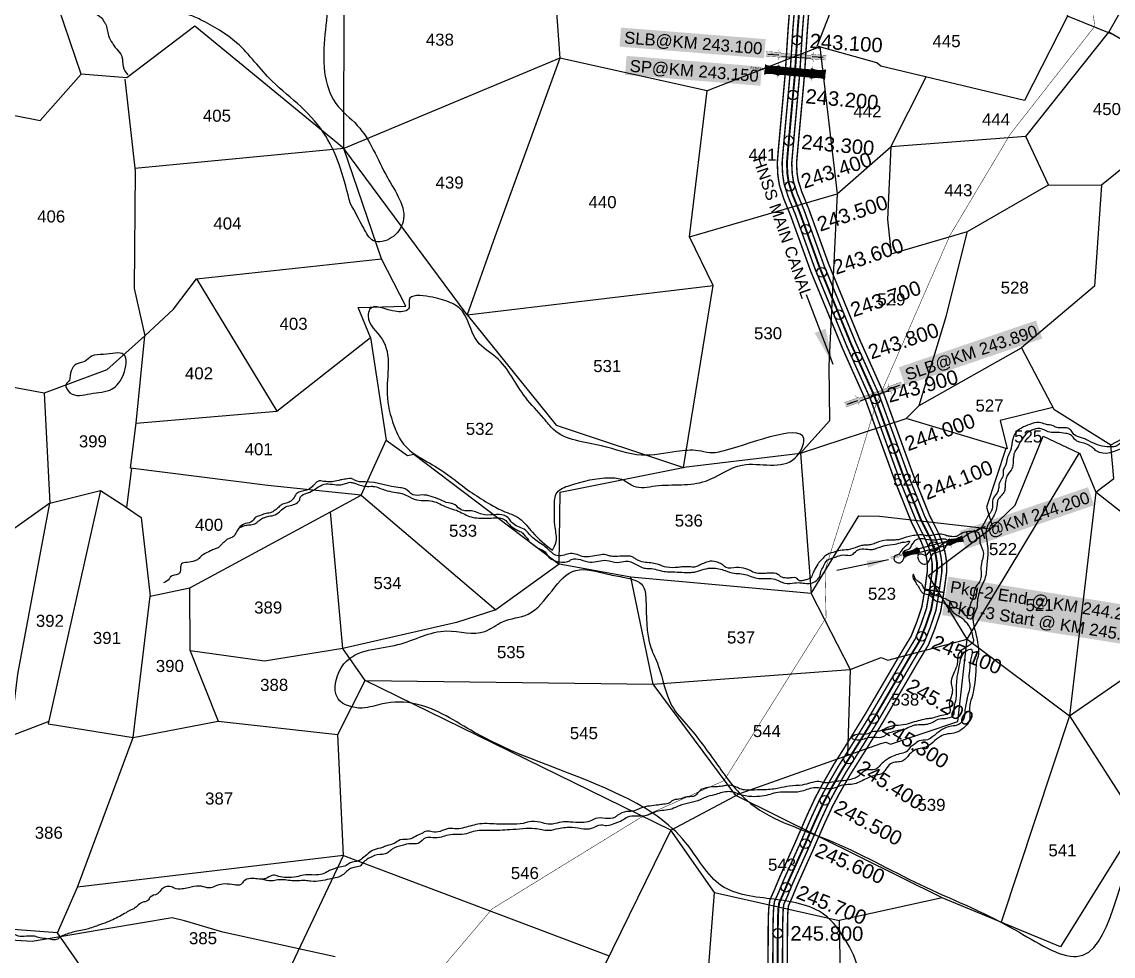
# Model space of a CAD drawing. Header units: feet. Extents: x 746667 to 763555, y 1616206 to 1623008.
# Drawn here: x 757478 to 759742, y 1619343 to 1621282 of the extents above; entities that cross this region are included whole.
import ezdxf
from ezdxf.enums import TextEntityAlignment as Align

# ---------------------------------------------------------------- set-up
doc = ezdxf.new("R2010")
doc.units = ezdxf.units.FT
doc.header["$LTSCALE"] = 15
doc.header["$MEASUREMENT"] = 0
doc.header["$PDMODE"] = 32
doc.header["$PDSIZE"] = 20
doc.linetypes.add('ACAD_ISO02W100', pattern=[15, 12, -3])
doc.linetypes.add('HIDDEN2', pattern=[0.1875, 0.125, -0.0625])
for name, color, linetype in [('CANAL1', 7, 'Continuous'), ('CSMark', 72, 'Continuous'), ('HILL', 17, 'Continuous'), ('PLOT', 7, 'Continuous'), ('PLOT NO', 7, 'Continuous'), ('ROADS', 6, 'Continuous'), ('STRUCTURE', 5, 'Continuous'), ('TANKS-STREAM', 4, 'Continuous')]:
    doc.layers.add(name, color=color, linetype=linetype)
doc.styles.get("Standard").update_dxf_attribs({"font": 'arial.ttf'})
doc.linetypes.add('DOTS', pattern='A,1e-06,-3,["●",Standard,S=3,R=0,X=-1.25,Y=-1.25],-3', length=6.000001)
doc.dimstyles.get("Standard").update_dxf_attribs({"dimtxt": 0.18, "dimasz": 30, "dimexe": 0.18, "dimexo": 0.0625, "dimgap": 0.09, "dimtad": 0, "dimtih": 1, "dimtoh": 1, "dimdec": 4, "dimzin": 0, "dimdsep": 46, "dimtxsty": 'Standard', "dimcen": 0.09, "dimadec": 0, "dimazin": 0, "dimtfac": 1, "dimtdec": 4, "dimtofl": 0, "dimtmove": 0, "dimatfit": 3, "dimfxl": 1, "dimtolj": 1, "dimtzin": 0, "dimarcsym": 0})

# ---------------------------------------------------------------- blocks, each defined once
blk = doc.blocks.new('SLB')
at = {"layer": 'STRUCTURE'}
h = blk.add_hatch(dxfattribs=at)
h.set_pattern_fill('DOTS', color=6, scale=20, angle=320.3722, style=0)
h.set_pattern_definition([(320.372247934, (-159.4327, -72.9564), (1.2786241598, 0.5641323054), [0, -1.25])])
h.paths.add_polyline_path([(769699.5, 1706871.1), (769699.5, 1706861.1), (769729.1, 1706861.1), (769732.1, 1706863.1), (769792.1, 1706863.1), (769795.1, 1706861.1), (769824.7, 1706861.1), (769824.7, 1706871.1), (769795.1, 1706871.1), (769792.1, 1706869.1), (769732.1, 1706869.1), (769729.1, 1706871.1)])
at = {"layer": 'STRUCTURE', "color": 6, "linetype": 'ACAD_ISO02W100', "ltscale": 0.5, "const_width": 0.5}
for points in [[(769699.5, 1706871.1), (769729.1, 1706871.1)], [(769795.1, 1706871.1), (769824.7, 1706871.1)], [(769699.5, 1706861.1), (769729.1, 1706861.1)], [(769795.1, 1706861.1), (769824.7, 1706861.1)]]:
    blk.add_lwpolyline(points, dxfattribs=at)
at = {"layer": 'STRUCTURE', "color": 6, "const_width": 0.628}
for points in [[(769726.1, 1706877.1), (769726.1, 1706873.1), (769732.1, 1706869.1), (769792.1, 1706869.1), (769798.1, 1706873.1), (769798.1, 1706877.1)], [(769726.1, 1706855.1), (769726.1, 1706859.1), (769732.1, 1706863.1), (769792.1, 1706863.1), (769798.1, 1706859.1), (769798.1, 1706855.1)]]:
    blk.add_lwpolyline(points, dxfattribs=at)
at = {"layer": 'STRUCTURE', "color": 6}
blk.add_lwpolyline([(769732.1, 1706863.1), (769792.1, 1706863.1)], dxfattribs=at)
blk.add_lwpolyline([(769732.1, 1706863.1), (769792.1, 1706863.1)], dxfattribs=at)
at = {"layer": 'STRUCTURE', "color": 0}
blk.add_circle((769762.1, 1706866.1), 1.24, dxfattribs=at)
for points in [[(769703.8, 1706866), (769726.7, 1706866)], [(769818.6, 1706865.8), (769795.7, 1706865.8)]]:
    blk.add_leader(points, dimstyle='Standard', override={"dimasz": 10, "dimgap": 0.09, "dimtad": 0}, dxfattribs=at)
blk = doc.blocks.new('SP')
at = {"layer": 'STRUCTURE'}
h = blk.add_hatch(dxfattribs=at)
h.set_pattern_fill('DASH', color=256, scale=8, style=0)
edge = h.paths.add_edge_path()
edge.add_spline(control_points=[(769825.7, 1706742.1), (769825.3, 1706741.8), (769823.8, 1706740.8), (769820.9, 1706740.3), (769817, 1706739.7), (769811.4, 1706738.9), (769804, 1706739.7), (769798.4, 1706741), (769795.6, 1706741.6)], knot_values=[0, 0, 0, 0, 1.613557, 5.24513, 8.624976, 13.470124, 22.190216, 30.746377, 30.746377, 30.746377, 30.746377], degree=3, periodic=0)
edge.add_line((769795.6, 1706741.6), (769792.6, 1706739.6))
edge.add_line((769792.6, 1706739.6), (769732.6, 1706739.6))
edge.add_line((769732.6, 1706739.6), (769729.6, 1706741.6))
edge.add_spline(control_points=[(769729.6, 1706741.6), (769726.9, 1706740.9), (769721.3, 1706739.5), (769713.9, 1706738.5), (769708.3, 1706739.1), (769704.4, 1706739.6), (769701.5, 1706740), (769700, 1706741), (769699.5, 1706741.3)], knot_values=[0, 0, 0, 0, 8.556161, 17.276253, 22.121402, 25.501247, 29.13282, 30.746377, 30.746377, 30.746377, 30.746377], degree=3, periodic=0)
edge.add_line((769699.5, 1706741.3), (769699.5, 1706722.1))
edge.add_spline(control_points=[(769699.5, 1706722.1), (769700, 1706722.4), (769701.4, 1706723.4), (769704.3, 1706724), (769708.2, 1706724.5), (769713.8, 1706725.3), (769721.2, 1706724.5), (769726.8, 1706723.3), (769729.6, 1706722.6)], knot_values=[0, 0, 0, 0, 1.613557, 5.24513, 8.624976, 13.470124, 22.190216, 30.746377, 30.746377, 30.746377, 30.746377], degree=3, periodic=0)
edge.add_line((769729.6, 1706722.6), (769732.6, 1706724.6))
edge.add_line((769732.6, 1706724.6), (769792.6, 1706724.6))
edge.add_line((769792.6, 1706724.6), (769795.6, 1706722.6))
edge.add_spline(control_points=[(769795.6, 1706722.6), (769798.4, 1706723.3), (769803.9, 1706724.8), (769811.3, 1706725.8), (769817, 1706725.1), (769820.9, 1706724.7), (769823.8, 1706724.2), (769825.2, 1706723.3), (769825.7, 1706723)], knot_values=[0, 0, 0, 0, 8.556161, 17.276253, 22.121402, 25.501247, 29.13282, 30.746377, 30.746377, 30.746377, 30.746377], degree=3, periodic=0)
edge.add_line((769825.7, 1706723), (769825.7, 1706742.1))
h.paths.add_polyline_path([(769764.2, 1706732.1, -1), (769761.1, 1706732.1, -1)], flags=0)
h.paths.add_polyline_path([(769761.1, 1706732.1, 1), (769764.2, 1706732.1, 1)], flags=16)
at = {"layer": 'STRUCTURE', "const_width": 0.628}
for points in [[(769726.6, 1706747.6), (769726.6, 1706743.6), (769732.6, 1706739.6), (769792.6, 1706739.6), (769798.6, 1706743.6), (769798.6, 1706747.6)], [(769726.6, 1706716.6), (769726.6, 1706720.6), (769732.6, 1706724.6), (769792.6, 1706724.6), (769798.6, 1706720.6), (769798.6, 1706716.6)]]:
    blk.add_lwpolyline(points, dxfattribs=at)
at = {"layer": 'STRUCTURE', "color": 3}
blk.add_lwpolyline([(769732.6, 1706724.6), (769792.6, 1706724.6)], dxfattribs=at)
blk.add_lwpolyline([(769732.6, 1706724.6), (769792.6, 1706724.6)], dxfattribs=at)
at = {"layer": 'STRUCTURE', "color": 0}
blk.add_circle((769762.6, 1706732.1), 1.55, dxfattribs=at)
at = {"layer": 'STRUCTURE'}
for points in [[(769699.5, 1706741.3), (769700.9, 1706740.5), (769704.4, 1706739.6), (769707.8, 1706739.2), (769712.6, 1706738.8), (769721.3, 1706739.7), (769729.6, 1706741.6)], [(769825.7, 1706742.1), (769824.3, 1706741.3), (769820.8, 1706740.3), (769817.5, 1706739.8), (769812.7, 1706739.2), (769804, 1706739.9), (769795.6, 1706741.6)], [(769699.5, 1706722.1), (769700.9, 1706723), (769704.4, 1706724), (769707.7, 1706724.5), (769712.5, 1706725), (769721.2, 1706724.4), (769729.6, 1706722.6)], [(769825.7, 1706723), (769824.3, 1706723.8), (769820.8, 1706724.7), (769817.4, 1706725.1), (769812.6, 1706725.5), (769803.9, 1706724.6), (769795.6, 1706722.6)]]:
    blk.add_spline(points, degree=3, dxfattribs=at)
at = {"layer": 'STRUCTURE', "color": 0}
blk.add_text('STREAM', height=5, dxfattribs=at).set_placement((769684.3, 1706732.1), align=Align.MIDDLE_CENTER)
for points in [[(769727.4, 1706732.1), (769700.8, 1706732.1)], [(769824.4, 1706732.1), (769800.5, 1706732.1)]]:
    blk.add_leader(points, dimstyle='Standard', override={"dimasz": 10, "dimgap": 0.09, "dimtad": 0}, dxfattribs=at)
blk = doc.blocks.new('UT')
at = {"layer": 'STRUCTURE'}
h = blk.add_hatch(dxfattribs=at)
h.set_pattern_fill('DASH', color=150, scale=8, angle=-39.6278, style=0)
h.set_pattern_definition([(320.372247933, (-4370.464, -6260.8811), (1.40800153113, 0.132407282), [1, -1])])
h.paths.add_polyline_path([(765163, 1700681.9), (765165.6, 1700680.6), (765167.2, 1700680.3), (765169.1, 1700680), (765172.4, 1700679.6), (765176.4, 1700679.3), (765179.5, 1700679.5), (765183.1, 1700679.9), (765187.7, 1700680.9), (765188.9, 1700681.2), (765193.1, 1700682.2), (765196.1, 1700680.2), (765196.1, 1700672.2), (765193.1, 1700670.2), (765190.5, 1700670.8), (765188.1, 1700671.3), (765185.5, 1700671.8), (765183.6, 1700672.1), (765181, 1700672.5), (765180.3, 1700672.5), (765178.5, 1700672.6), (765176.7, 1700672.6), (765174.6, 1700672.5), (765172.5, 1700672.3), (765170.4, 1700672), (765168.5, 1700671.7), (765166.1, 1700671.2), (765165, 1700670.8), (765163, 1700669.7)])
h.paths.add_polyline_path([(765259.1, 1700682.2), (765256.1, 1700680.2), (765256.1, 1700672.2), (765259.1, 1700670.2), (765261.9, 1700671), (765264.4, 1700671.6), (765266.4, 1700672), (765269.1, 1700672.5), (765272.7, 1700673), (765276.1, 1700673.1), (765278.6, 1700672.9), (765281.2, 1700672.7), (765283.9, 1700672.3), (765286.4, 1700671.9), (765288, 1700671.3), (765289.2, 1700670.6), (765289.1, 1700682.7), (765287.6, 1700681.8), (765285.7, 1700681.2), (765283, 1700680.7), (765281.2, 1700680.4), (765276.7, 1700679.9), (765272.7, 1700679.9), (765268.7, 1700680.3), (765264.8, 1700681), (765261.2, 1700681.7)])
at = {"layer": 'STRUCTURE', "color": 150, "const_width": 0.628}
for points in [[(765190.1, 1700688.2), (765190.1, 1700684.2), (765196.1, 1700680.2), (765256.1, 1700680.2), (765262.1, 1700684.2), (765262.1, 1700688.2)], [(765190.1, 1700664.2), (765190.1, 1700668.2), (765196.1, 1700672.2), (765256.1, 1700672.2), (765262.1, 1700668.2), (765262.1, 1700664.2)]]:
    blk.add_lwpolyline(points, dxfattribs=at)
at = {"layer": 'STRUCTURE', "color": 150}
for points in [[(765196.1, 1700680.2), (765256.1, 1700680.2)], [(765196.1, 1700672.2), (765256.1, 1700672.2)], [(765196.1, 1700672.2), (765256.1, 1700672.2)]]:
    blk.add_lwpolyline(points, dxfattribs=at)
at = {"layer": 'STRUCTURE', "color": 0}
blk.add_circle((765226.1, 1700676.2), 1.89, dxfattribs=at)
at = {"layer": 'STRUCTURE', "color": 150}
for points in [[(765163, 1700681.9), (765164.4, 1700681.1), (765167.9, 1700680.2), (765171.2, 1700679.8), (765176.1, 1700679.4), (765184.7, 1700680.3), (765193.1, 1700682.2)], [(765163, 1700669.7), (765164.3, 1700670.6), (765167.8, 1700671.6), (765171.2, 1700672.1), (765176, 1700672.6), (765184.7, 1700672), (765193.1, 1700670.2)], [(765289.1, 1700682.7), (765287.8, 1700681.9), (765284.3, 1700680.9), (765280.9, 1700680.4), (765276.1, 1700679.8), (765267.4, 1700680.5), (765259.1, 1700682.2)], [(765289.2, 1700670.6), (765287.8, 1700671.4), (765284.2, 1700672.3), (765280.9, 1700672.7), (765276.1, 1700673.1), (765267.4, 1700672.2), (765259.1, 1700670.2)]]:
    blk.add_spline(points, degree=3, dxfattribs=at)
at = {"layer": 'STRUCTURE', "color": 0}
blk.add_text('STREAM', height=5, dxfattribs=at).set_placement((765148.2, 1700675.8), align=Align.MIDDLE_CENTER)
for points in [[(765190.9, 1700676), (765164.2, 1700675.8)], [(765289.3, 1700676.7), (765265.4, 1700676.4)]]:
    blk.add_leader(points, dimstyle='Standard', override={"dimasz": 10, "dimgap": 0.09, "dimtad": 0}, dxfattribs=at)

msp = doc.modelspace()

# ---------------------------------------------------------------- linework, layer by layer
at = {"layer": 'CANAL1', "color": 1, "const_width": 3}
for points in [[(759079.2, 1621413.5), (759067.7, 1621267.9), (759061.7, 1621174.5), (759047.2, 1621014.3), (759045.2, 1620989.3), (759046.3, 1620964.4), (759049.4, 1620943.8), (759058.4, 1620915.4), (759073, 1620879.6), (759114.2, 1620765.5), (759180.6, 1620604.2), (759228.7, 1620496.6), (759290.2, 1620326.8), (759324, 1620242.8), (759343.8, 1620203.1), (759351.3, 1620184.3), (759354.9, 1620168.7), (759356.5, 1620157.9), (759356.6, 1620142.6), (759351, 1620101.6), (759345, 1620067.3), (759334.2, 1620035.3), (759322.8, 1620006.8), (759302.2, 1619972.8), (759272.6, 1619922.2), (759228.5, 1619846.8), (759197.2, 1619795.9), (759162.1, 1619740.4), (759139.3, 1619700.5), (759124.1, 1619672.2), (759107.2, 1619635.9), (759081.9, 1619577.8), (759049.2, 1619505), (759039.2, 1619480.6), (759029.6, 1619459.1), (759027.6, 1619443.2), (759026.9, 1619429.7), (759026.4, 1619405.7), (759025.8, 1619301.4)], [(759119.1, 1621410.7), (759107.6, 1621265.1), (759101.6, 1621171.4), (759087.1, 1621010.9), (759085.2, 1620988.6), (759086.2, 1620968.3), (759088.5, 1620952.9), (759096.1, 1620929), (759110.4, 1620893.9), (759151.6, 1620779.9), (759217.3, 1620620), (759265.8, 1620511.6), (759327.6, 1620341.1), (759360.5, 1620259.2), (759380.4, 1620219.5), (759389.6, 1620196.2), (759394.3, 1620176.1), (759396.5, 1620160.9), (759396.6, 1620140), (759390.5, 1620095.4), (759383.9, 1620057.4), (759371.7, 1620021.4), (759358.7, 1619988.9), (759336.6, 1619952.4), (759307.2, 1619902), (759262.8, 1619826.2), (759231.1, 1619774.7), (759196.4, 1619719.7), (759174.3, 1619681.1), (759159.9, 1619654.3), (759143.7, 1619619.5), (759118.5, 1619561.7), (759086, 1619489.3), (759076, 1619464.8), (759068.5, 1619448.1), (759067.5, 1619439.7), (759066.8, 1619428.3), (759066.4, 1619405.2), (759065.8, 1619300.9)]]:
    msp.add_lwpolyline(points, dxfattribs=at)
at = {"layer": 'CANAL1', "color": 5, "const_width": 3}
for points in [[(759089.2, 1621412.8), (759077.6, 1621267.2), (759071.7, 1621173.7), (759057.2, 1621013.4), (759055.2, 1620989.1), (759056.3, 1620965.4), (759059.2, 1620946.1), (759067.9, 1620918.8), (759082.4, 1620883.2), (759123.6, 1620769.1), (759189.8, 1620608.1), (759238, 1620500.4), (759299.6, 1620330.4), (759333.2, 1620246.9), (759353, 1620207.2), (759360.9, 1620187.3), (759364.8, 1620170.5), (759366.5, 1620158.6), (759366.6, 1620141.9), (759360.9, 1620100), (759354.8, 1620064.8), (759343.5, 1620031.8), (759331.8, 1620002.3), (759310.8, 1619967.7), (759281.3, 1619917.2), (759237, 1619841.6), (759205.6, 1619790.6), (759170.7, 1619735.2), (759148, 1619695.7), (759133, 1619667.8), (759116.3, 1619631.8), (759091.1, 1619573.8), (759058.4, 1619501.1), (759048.4, 1619476.6), (759039.3, 1619456.3), (759037.6, 1619442.3), (759036.9, 1619429.4), (759036.4, 1619405.6), (759035.8, 1619301.3)], [(759109.1, 1621411.4), (759097.6, 1621265.8), (759091.6, 1621172.2), (759077.1, 1621011.7), (759075.2, 1620988.7), (759076.2, 1620967.4), (759078.7, 1620950.6), (759086.7, 1620925.6), (759101.1, 1620890.3), (759142.2, 1620776.3), (759208.1, 1620616), (759256.5, 1620507.9), (759318.3, 1620337.6), (759351.4, 1620255.1), (759371.2, 1620215.4), (759380.1, 1620193.2), (759384.4, 1620174.2), (759386.5, 1620160.1), (759386.6, 1620140.6), (759380.6, 1620097), (759374.2, 1620059.9), (759362.3, 1620024.9), (759349.7, 1619993.4), (759328, 1619957.5), (759298.5, 1619907.1), (759254.2, 1619831.3), (759222.6, 1619780), (759187.8, 1619724.9), (759165.5, 1619686), (759150.9, 1619658.8), (759134.6, 1619623.6), (759109.3, 1619565.7), (759076.8, 1619493.2), (759066.8, 1619468.8), (759058.8, 1619450.9), (759057.5, 1619440.6), (759056.9, 1619428.7), (759056.4, 1619405.4), (759055.8, 1619301)]]:
    msp.add_lwpolyline(points, dxfattribs=at)
at = {"layer": 'CANAL1', "color": 1, "linetype": 'HIDDEN2', "ltscale": 5, "const_width": 4}
msp.add_lwpolyline([(759099.1, 1621412.1), (759087.6, 1621266.5), (759081.7, 1621172.9), (759077.8, 1621130.1), (759067.1, 1621012.6), (759065.2, 1620988.9), (759066.2, 1620966.4), (759068.9, 1620948.4), (759077.3, 1620922.2), (759091.7, 1620886.8), (759132.9, 1620772.7), (759198.9, 1620612.1), (759247.3, 1620504.1), (759249, 1620499.3), (759308.9, 1620334), (759342.3, 1620251), (759362.1, 1620211.3), (759369.4, 1620193), (759374.6, 1620172.4), (759376.5, 1620159.4), (759376.6, 1620141.3), (759371.2, 1620101.6), (759370.7, 1620098.5), (759364.5, 1620062.4), (759352.9, 1620028.3), (759340.7, 1619997.8), (759319.4, 1619962.6), (759289.9, 1619912.1), (759245.6, 1619836.5), (759214.1, 1619785.3), (759179.3, 1619730), (759156.8, 1619690.8), (759142, 1619663.3), (759122.6, 1619621.1), (759100.2, 1619569.7), (759067.6, 1619497.2), (759057.6, 1619472.7), (759049.1, 1619453.6), (759047.5, 1619441.5), (759046.9, 1619429), (759046.4, 1619405.5), (759045.8, 1619301.2)], dxfattribs=at)
at = {"layer": 'CANAL1', "color": 6, "linetype": 'DOTS', "ltscale": 0.2}
msp.add_lwpolyline([(758128, 1619342), (757894.7, 1619393.2), (757815.5, 1619416.1), (757789.4, 1619423), (757658.3, 1619400.5), (757557.5, 1619383), (757499.3, 1619373.8), (757363, 1619381.8)], dxfattribs=at)
at = {"layer": 'CSMark', "color": 84, "const_width": 3}
msp.add_lwpolyline([(759351.4, 1620104.7), (759390.9, 1620097.9)], dxfattribs=at)
at = {"layer": 'CSMark', "color": 3}
for p in [(759086.2, 1621243.9), (759077.8, 1621130.1), (759069.2, 1621035.2), (759071.3, 1620940.8), (759104.4, 1620851.6), (759137.2, 1620762.2), (759173.4, 1620674.1), (759210.4, 1620586.4), (759249, 1620499.3), (759286.4, 1620396.1), (759325.2, 1620293.4), (759369.4, 1620193), (759371.2, 1620101.6), (759344.4, 1620006.9), (759295.3, 1619921.3), (759245.3, 1619836), (759193.2, 1619752.1), (759143.8, 1619666.6), (759103.2, 1619576.5), (759063.1, 1619486.2), (759046.3, 1619390.4)]:
    msp.add_point(p, dxfattribs=at)
at = {"layer": 'HILL', "lineweight": -2}
for points in [[(758165.6, 1617731), (758151.4, 1617849.7), (758282.3, 1617906.3), (758396.5, 1617889), (758473.9, 1617906.8), (758513.5, 1617969.1), (758543.9, 1618044.5), (758571.6, 1618034), (758596.2, 1618018.5), (758633.9, 1618049.8), (758655.2, 1618058.1), (758697.3, 1618075.6), (758745.3, 1618114.1), (758795.6, 1618140.9), (758857, 1618202), (758906, 1618271.8), (758943.6, 1618314.5), (759014.8, 1618409.2), (759135.9, 1618565.4), (759163.5, 1618668.1), (759170.8, 1618733.9), (759183.5, 1618843.2), (759185.9, 1618884.2), (759180.8, 1618924.6), (759164.3, 1618963.1), (759167.2, 1619051.2), (759192.6, 1619084.9), (759213.8, 1619117.7), (759217.6, 1619218.6), (759212.3, 1619319.6), (759180, 1619387), (759149.4, 1619424), (759038.6, 1619461.1), (758929.4, 1619489.3), (758855.1, 1619579), (758726.8, 1619673.9), (758416.7, 1619807.6), (758295.8, 1619866.3), (758225.9, 1619866.8), (758183.6, 1619858), (758134, 1619877.4), (758146.1, 1619949.5), (758258.2, 1619989.8), (758359.1, 1620018), (758438.7, 1620017.1), (758475.2, 1620037.1), (758528.3, 1620052.8), (758627.2, 1620143.7), (758693.3, 1620135.9), (758728.8, 1620129), (758766, 1620111.9), (758772.5, 1620084), (758783, 1619983.5), (758798.2, 1619946.5), (758826, 1619863.6), (758861, 1619819.1), (758925.1, 1619734.3), (758981.7, 1619666.7), (759147.5, 1619585.7), (759341.7, 1619491.6), (759537.5, 1619398.3), (759666.3, 1619342.4), (759806, 1619609), (759915.7, 1619734.3), (759939, 1619792.8), (759925.1, 1619852.8), (759954.1, 1619948.5), (760001.2, 1619991.7), (760073.7, 1619991.9), (760122.5, 1619985.9), (760411.8, 1620075.7), (760506, 1620203.4), (760535.7, 1620221.1), (760583.8, 1620221.2), (760625.5, 1620263.3), (760667.7, 1620348.3), (760722.8, 1620486.1), (760721.5, 1620622.6), (760743.6, 1620817.5), (760772.8, 1620898.6), (760779.2, 1620929.9), (760719.5, 1620941.9), (760757.2, 1621035.9), (760881.4, 1621134.1), (760947.5, 1621162.3), (760994.1, 1621164.8), (761029.3, 1621131.9), (761128.7, 1621234.6), (761161.2, 1621507), (761116, 1621948.9), (761215.4, 1622296.8)], [(758159.5, 1620904.3), (758187, 1620854), (758207.1, 1620827.8), (758244.9, 1620834.2), (758269, 1620867.9), (758236.1, 1620959.2), (758173.8, 1621067.1), (758129.3, 1621112.8), (758106, 1621177.9), (758113.9, 1621333.3), (758111.6, 1621418), (758092.2, 1621557.6), (758065.8, 1621616.3), (758012, 1621666.5), (757946.8, 1621668.4), (757875.4, 1621649.3), (757785, 1621638.5), (757765, 1621644.8), (757710.8, 1621635.3), (757676.2, 1621595.3), (757655.4, 1621542.7), (757637.6, 1621515.4), (757591.5, 1621465.9), (757582.1, 1621423.8), (757608.5, 1621390.3), (757616, 1621358.3), (757665.6, 1621315.4), (757716, 1621306.1), (757764.4, 1621297.8), (757822.3, 1621297), (757848.6, 1621286.5), (757923.4, 1621238.5), (757997.2, 1621158.9), (758057.3, 1621105.5), (758108.2, 1621045.1), (758159.5, 1620904.3)], [(758578.5, 1620185.3), (758537.1, 1620222.9), (758510.2, 1620251.3), (758475.4, 1620267.3), (758445.6, 1620283.3), (758407.5, 1620307.5), (758345.7, 1620353.2), (758266, 1620410.6), (758249.8, 1620444), (758235.6, 1620509.6), (758225.2, 1620623.4), (758196.2, 1620672.1), (758199.4, 1620684.8), (758255.6, 1620680.9), (758281.2, 1620688.8), (758281.2, 1620704.5), (758323.7, 1620711.6), (758364.3, 1620700.2), (758385, 1620688.7), (758422.9, 1620618.4), (758461.4, 1620586.3), (758522.5, 1620502.9), (758561.1, 1620458.8), (758580.6, 1620436.3), (758680.4, 1620402), (758763.7, 1620382.7), (758836.4, 1620390.4), (758881.1, 1620391.8), (758904.7, 1620387.7), (758936.9, 1620392.3), (759100.4, 1620411), (759082.2, 1620377.1), (758972.6, 1620362.3), (758896.8, 1620329.1), (758792.3, 1620318.9), (758747.3, 1620318.7), (758725.5, 1620331.4), (758697, 1620335.9), (758614.5, 1620320), (758588.2, 1620305.5), (758582.8, 1620276.4), (758584.2, 1620232.7), (758586.3, 1620203.5), (758578.5, 1620185.3)], [(757576.4, 1620537.3), (757590.2, 1620571.4), (757608.1, 1620577.2), (757622.5, 1620588.2), (757647.4, 1620591.8), (757689.6, 1620591.3), (757688.5, 1620550.3), (757664.9, 1620520.2), (757619.3, 1620510.3), (757577.6, 1620512.4), (757569.5, 1620529.7), (757576.4, 1620537.3)]]:
    msp.add_spline(points, degree=3, dxfattribs=at)
at = {"layer": 'PLOT', "lineweight": -2}
for points in [[(758597.9, 1621361.8), (758585.5, 1621321.1), (758594.3, 1621206.9), (758458.9, 1620836.2), (758401.8, 1620673.7), (758912.2, 1620735.1), (758862.9, 1620836.1), (758899.6, 1621138.8), (758594.3, 1621206.9), (758145.6, 1621018.9), (758146.6, 1621340.6), (758147, 1621448.6), (758156.6, 1621516.2), (758159.4, 1621723.4)], [(758401.8, 1620673.7), (758145.6, 1621018.9), (757836.9, 1621273), (757695.7, 1621165.8), (757601, 1621173.2), (757495.3, 1621485.2), (757483.4, 1621613.4)], [(757253.5, 1621561.1), (757297.5, 1621237.4), (757302.3, 1621191.5), (757294.7, 1621121), (757516, 1621077.4), (757601, 1621173.2)], [(759741.1, 1621255.8), (759647.5, 1621294), (759677.4, 1621462.4)], [(760087.8, 1621335.1), (760137.6, 1621127.4), (760094.9, 1621055.8), (759929.2, 1621070), (759859.8, 1621057.9), (759854.9, 1621189.8), (759733.2, 1621260.3), (759815.6, 1621405.5)], [(759647.5, 1621294), (759558.2, 1621118.7), (759260.3, 1621190.2), (759251.7, 1621197), (759128.2, 1621231.7), (759183.2, 1621373.3)], [(759617.1, 1620481.7), (759507.6, 1620454.6), (759522.2, 1620395.7), (759312.6, 1620459.1), (759339.5, 1620486.1), (759395.4, 1620670.2), (759439.9, 1620847), (759608.1, 1620943.7), (759560.9, 1621044.1), (759733.2, 1621260.3)], [(759133.8, 1621230.1), (758899.6, 1621138.8)], [(759133.8, 1621230.1), (759169.2, 1620925.4), (759152.5, 1620568.4), (759153.2, 1620453.9), (759093.2, 1620387.2), (759312.6, 1620459.1), (759339.5, 1620486.1), (759552, 1620605.5)], [(757691.7, 1621162.8), (757713.1, 1620972.3), (757710.5, 1620728.9), (757732.9, 1620630.3), (757792.6, 1620685.7), (757839.8, 1620748.8), (758224.1, 1620790), (758145.6, 1621018.9), (757712.5, 1620978)], [(758862.9, 1620836.1), (759169.2, 1620925.4), (759280.6, 1621022.4), (759354, 1621167.7)], [(757715.1, 1620449.5), (757732.9, 1620630.3), (757654.2, 1620559.8), (757524, 1620511.6), (757392.5, 1620535.4), (757345.4, 1620624.6), (757374.5, 1620907.1), (757207, 1621048), (757294.7, 1621121)], [(759560.9, 1621044.1), (759280.6, 1621022.4), (759274.2, 1620872.1), (759281.2, 1620800.7), (759439.9, 1620847)], [(759859.8, 1621057.9), (759717.6, 1620943.3), (759703.3, 1620733.5), (759552, 1620605.5), (759619, 1620478.2), (759737.4, 1620404.2)], [(759608.1, 1620943.7), (759717.6, 1620943.3)], [(758914.8, 1619474.9), (758824.1, 1619604.5), (758967.2, 1619680.7), (759260.3, 1619784.5), (759270.5, 1619787.5), (759280.4, 1619782.9), (759419.8, 1619830.2), (759438.9, 1620000.6), (759672.1, 1620387.9), (759705.9, 1620305.9), (759743.2, 1620334.4), (759737.4, 1620404.2), (759884.8, 1620482.6), (759970.4, 1620475.2), (760067.4, 1620450.5), (760123.5, 1620449.8), (760151.5, 1620530.2), (760260, 1620545.2), (760298, 1620499.3), (760379.2, 1620481.4), (760495.1, 1620499.5), (760662.6, 1620590.1), (760675.6, 1620874.3), (760743.1, 1620844.5)], [(757839.8, 1620748.8), (758006.7, 1620473.9), (758200.9, 1620627), (758175.6, 1620689.5), (758274.3, 1620692), (758224.1, 1620790)], [(758850.9, 1620357.1), (758912.2, 1620735.1)], [(758401.8, 1620673.7), (758586.5, 1620444.9), (758850.9, 1620357.1)], [(758200.9, 1620627), (758233.8, 1620413.9), (758278.1, 1620382.2), (758290.8, 1620384.7), (758592.6, 1620156.3), (758461.3, 1620062), (758379.3, 1620035.2), (758143.9, 1619981.5), (757981.3, 1619955), (757827.2, 1619976.5), (757885, 1619830.9), (758133.5, 1619802.8), (758190.4, 1619915.1), (758143.9, 1619981.5), (758118.4, 1620265.5), (758181.9, 1620300), (758233.8, 1620413.9)], [(757524, 1620511.6), (757535.6, 1620283.1), (757641, 1620309.2), (757695.5, 1620274), (757705.8, 1620355.7)], [(757708.9, 1619796.6), (757743.8, 1620090.5), (757826.6, 1620107.2), (758118.4, 1620265.5), (758181.9, 1620300), (757988.4, 1620320), (757703.3, 1620356), (757715.1, 1620449.5), (758006.7, 1620473.9)], [(758787.6, 1619907.7), (759196.1, 1619937.9), (759261, 1619962.8), (759274.8, 1619957.5), (759438.9, 1620000.6), (759359, 1620133.4), (759487.7, 1620230), (759538.8, 1620279.2), (759597.1, 1620422.2), (759671.5, 1620386.9), (759671.5, 1620386.9)], [(759519.7, 1620396.4), (759479.2, 1620275), (759491.8, 1620233.9)], [(759387.5, 1619464.1), (758959.3, 1619676.5), (758787.6, 1619907.7), (758741.3, 1620129.9), (758592.6, 1620156.3), (758594.9, 1620305.7), (758856.7, 1620358.3), (759093.2, 1620387.2), (759109.3, 1620177.2), (759115.7, 1620096), (758741.3, 1620129.9)], [(757641, 1620309.2), (757532.5, 1619825.1), (757708.9, 1619796.6)], [(758181.9, 1620300), (758461.3, 1620062)], [(760116.3, 1620010.8), (759905.7, 1620017.4), (759874.5, 1620174.2), (759705.9, 1620305.9), (759651.2, 1619841.7), (759793.1, 1619620.2)], [(757383.4, 1619100.6), (757406, 1619402.7), (757443.3, 1619711.5), (757469.4, 1619928), (757535.6, 1620283.1), (757397.3, 1620185), (757150.5, 1620149.3)], [(757692.6, 1620275.9), (757725, 1620253.3), (757743.8, 1620090.5)], [(759115.7, 1620096), (759214.1, 1620256.7), (759257.1, 1620256.5), (759487.7, 1620230)], [(757827.2, 1619976.5), (757826.6, 1620107.2)], [(759115.7, 1620096), (759196.1, 1619937.9), (759190.9, 1619759.9)], [(759438.9, 1620000.6), (759651.2, 1619841.7), (759905.7, 1620017.4)], [(758190.4, 1619915.1), (758787.6, 1619907.7)], [(758824.1, 1619604.5), (758190.4, 1619915.1)], [(757551.4, 1619391.8), (757393.8, 1619403.6), (757076.5, 1619443.6), (756728.7, 1619541.5), (756497.3, 1619504.1), (756354, 1619480.1), (756282.7, 1619510.9), (756249.1, 1619583), (756250.9, 1619626.3), (756254.6, 1619714.2), (756241.2, 1619734.5), (756241.9, 1619853.2)], [(757533.5, 1619830), (757328.9, 1619751.8), (757148.9, 1619559.1), (757083.7, 1619561.5), (757073.6, 1619396), (757010, 1619207.3), (756942.8, 1619050.1), (756886.1, 1618951.2), (757202, 1618745.2), (757246.5, 1618730.2), (757294.6, 1618704.4), (757774.7, 1618646.5), (758024.9, 1618639.5), (758086.1, 1618568.7)], [(758145.3, 1619552.3), (757593.2, 1619486), (757708.9, 1619796.6), (757885, 1619830.9)], [(759651.2, 1619841.7), (759510, 1619413.4)], [(758145.3, 1619552.3), (758133.5, 1619802.8)], [(759793.1, 1619620.2), (759632.5, 1619362.7), (759387.5, 1619464.1), (759173.4, 1619417.3), (759179.2, 1619098.1)], [(758824.1, 1619604.5), (758685.9, 1619322.6), (758447.2, 1619057.5), (758331, 1618788.2)], [(759182.6, 1618891.5), (759119, 1618884.6), (758863, 1618902.6), (758708.5, 1619107.1), (758436.7, 1619057.8), (758272.9, 1618993.4), (758254.4, 1618995.3), (758076.5, 1618990.3), (757910.3, 1618983.9), (758001.3, 1619248.3), (758145.3, 1619552.3), (758696.2, 1619343.6)], [(757661.3, 1619152.5), (757650.5, 1619249), (757551.4, 1619391.8), (757593.2, 1619486)], [(758935.5, 1618534.6), (758840.5, 1618696.4), (758864.5, 1618916.4), (758889.6, 1619146.9), (758914.8, 1619474.9), (759173.4, 1619417.3)]]:
    msp.add_lwpolyline(points, dxfattribs=at)
at = {"layer": 'ROADS', "linetype": 'HIDDEN2', "lineweight": -2, "ltscale": 10, "const_width": 0.994}
msp.add_lwpolyline([(758329.2, 1619294.9), (758453.7, 1619441.4), (758514.2, 1619478.6), (758623.2, 1619545.6), (758760.6, 1619630.1), (758934.4, 1619707.2), (759052.9, 1619896.3), (759146.5, 1620045.8), (759144.2, 1620143.3), (759191.6, 1620294.6), (759249.2, 1620486.1), (759403.5, 1620839), (759528.7, 1621049.1), (759639.7, 1621190.9), (759703.7, 1621272.6), (759695.7, 1621346.9), (759707, 1621472.5), (759918.1, 1621658.4), (759955.6, 1621684.5), (760070.7, 1621711.7)], dxfattribs=at)
at = {"layer": 'TANKS-STREAM', "lineweight": -2}
for points in [[(757170, 1622037), (757173.3, 1622022.5), (757179.3, 1622012.7), (757183.2, 1622003.4), (757187.2, 1621997), (757196.1, 1621980.3), (757199.1, 1621971), (757199.6, 1621957.7), (757204.1, 1621943.4), (757209.5, 1621930.7), (757219.9, 1621915.5), (757230.3, 1621895.9), (757237.2, 1621881.1), (757245.6, 1621864.9), (757250.6, 1621853.6), (757257, 1621842.8), (757264.4, 1621833.5), (757275.8, 1621818.8), (757301.5, 1621783.3), (757306.5, 1621775.2), (757322.8, 1621759.2), (757339, 1621752.9), (757351.8, 1621743.6), (757360.2, 1621734.3), (757369.6, 1621727.9), (757384.9, 1621722.1), (757394.7, 1621717.7), (757405.1, 1621708.9), (757408.5, 1621700.5), (757417.9, 1621691.2), (757441.6, 1621681.4), (757454.9, 1621669.7), (757467.7, 1621655), (757483.5, 1621641.3), (757498.5, 1621629.4), (757504.1, 1621622.1), (757510.7, 1621605.4), (757515, 1621596.2), (757524.3, 1621585.6), (757528.4, 1621579.1), (757538.5, 1621556.4), (757540, 1621542.1), (757544.1, 1621531.5), (757549.7, 1621517.5), (757551.5, 1621500.3), (757552, 1621486.7), (757555.7, 1621476.3), (757573, 1621440.3), (757577.4, 1621429), (757578.4, 1621418.6), (757583.1, 1621407), (757589.4, 1621397.3), (757593.3, 1621390), (757613.6, 1621345.2), (757623.8, 1621324.1), (757628.9, 1621314.2), (757625.1, 1621306.7), (757642.1, 1621291.3), (757647, 1621284.2), (757651.1, 1621278), (757657.7, 1621253.6), (757665.6, 1621237.6), (757671.6, 1621228.7), (757683.1, 1621214.7), (757685.5, 1621209.4), (757687.8, 1621189.3), (757697.5, 1621172.3)], [(760700, 1620329.3), (760693.9, 1620341.9), (760690, 1620353.9), (760689.8, 1620360.9), (760687.8, 1620372.3), (760682.4, 1620385.2), (760677.5, 1620393), (760678, 1620414), (760675.3, 1620419.3), (760672.5, 1620423.8), (760668.7, 1620430.2), (760663.3, 1620446.6), (760663.4, 1620454.6), (760659.3, 1620459.8), (760642.1, 1620472.2), (760636.6, 1620475.4), (760632.1, 1620478.9), (760621.8, 1620485.6), (760615.7, 1620486.4), (760606.1, 1620486.2), (760596.2, 1620484.7), (760580.7, 1620488.3), (760571.1, 1620491.2), (760557.6, 1620491.1), (760544.7, 1620490.7), (760535.1, 1620491.3), (760524.6, 1620493.3), (760518.5, 1620494.1), (760507, 1620492.2), (760485.9, 1620487.2), (760479.1, 1620484.1), (760467.3, 1620481.2), (760451.1, 1620479.9), (760440.7, 1620475.4), (760427.8, 1620472.3), (760411.9, 1620471.9), (760400.4, 1620473), (760389.3, 1620468.1), (760362.9, 1620469), (760355.3, 1620470.6), (760336.5, 1620474.9), (760332.2, 1620478.5), (760307.9, 1620485.7), (760299, 1620491.7), (760291.1, 1620496.9), (760286.5, 1620500.2), (760279.7, 1620502.1), (760272.1, 1620505.9), (760260.7, 1620518.1), (760253.7, 1620523.9), (760248.5, 1620527.3), (760239, 1620528.7), (760229.8, 1620528.7), (760223.8, 1620527.4), (760215.4, 1620526.2), (760201.5, 1620524.1), (760197.4, 1620521.7), (760189.7, 1620517.7), (760184.5, 1620515), (760175.1, 1620512.1), (760167.8, 1620508.5), (760163.5, 1620504.8), (760157.7, 1620495), (760153.7, 1620486.2), (760151.8, 1620481.7), (760149.3, 1620477.5), (760145.6, 1620471.5), (760141.1, 1620456.9), (760138.7, 1620451), (760136.3, 1620443), (760134.1, 1620436.2), (760132.8, 1620432), (760116.7, 1620420.7), (760111, 1620413.7), (760106.3, 1620408.4), (760098.3, 1620404.8), (760088.2, 1620404), (760075.4, 1620403), (760050.6, 1620406.3), (760040.7, 1620414.4), (760033, 1620422), (760022, 1620432.3), (760014.3, 1620440.1), (759997.9, 1620444.5), (759983.4, 1620450.7), (759973.8, 1620455.8), (759966.1, 1620459.4), (759931.1, 1620461), (759912.1, 1620464), (759887.5, 1620464.4), (759881.6, 1620461.5), (759872.2, 1620459), (759862.7, 1620458.1), (759854.2, 1620456.2), (759847.9, 1620454.7), (759840.6, 1620450.4), (759829.5, 1620440.7), (759819.2, 1620433), (759810.4, 1620431.8), (759799.1, 1620427.1), (759792.7, 1620421.7), (759791.1, 1620417.9), (759783.1, 1620413.1), (759774.1, 1620412.2), (759765, 1620410.5), (759753.7, 1620404.9), (759749.8, 1620401.9), (759743.4, 1620400.4), (759724.2, 1620400.9), (759705, 1620406.2), (759685.1, 1620415.4), (759676.6, 1620418.8), (759660.5, 1620425.9), (759655, 1620434.1), (759648.1, 1620438.7), (759625.1, 1620440.1), (759617.7, 1620443.5), (759601.6, 1620446.9), (759588.9, 1620450.7), (759569, 1620446.4), (759551.8, 1620439.1), (759537.6, 1620425.6), (759532, 1620406.1), (759530.2, 1620396.7), (759527, 1620387.8), (759522, 1620375.2), (759520.7, 1620367.7), (759517.9, 1620359.5), (759513.9, 1620351.9), (759513.7, 1620339.9), (759511.3, 1620335), (759505.7, 1620323.8), (759504.3, 1620313.3), (759501.3, 1620304.9), (759493.3, 1620293), (759491.5, 1620283), (759490, 1620267.5), (759486.6, 1620262.5), (759480.8, 1620253.6), (759471, 1620235.6), (759462.3, 1620227.3), (759442.9, 1620224.4), (759426.4, 1620219.4), (759417.4, 1620214.3), (759404.3, 1620214.3), (759396.5, 1620215.7), (759391.4, 1620217.4), (759366, 1620216.3), (759357.1, 1620215.2), (759347.8, 1620217.5), (759340.1, 1620217.3), (759327.6, 1620215.8), (759304.9, 1620210.1), (759296.4, 1620207.4), (759289, 1620206.7), (759277.4, 1620206.4), (759255.3, 1620202.9), (759248.4, 1620200), (759238.3, 1620196.7), (759229.6, 1620196.1), (759220, 1620195.1), (759211.8, 1620192.5), (759192.2, 1620186.5), (759175.8, 1620184.9), (759160.9, 1620181.1), (759145.8, 1620174.6), (759138.4, 1620167.2), (759132.5, 1620161.3), (759129, 1620156.5), (759121.5, 1620142.5), (759119.4, 1620138.3), (759114.6, 1620128.3), (759107.4, 1620124.9), (759099.5, 1620122.8), (759089.1, 1620123.3), (759086.5, 1620126.5), (759072, 1620127.9), (759064.5, 1620127.8), (759052.7, 1620130.6), (759046.5, 1620135.4), (759030.7, 1620138), (759017.1, 1620137.2), (759002.2, 1620137.7), (758992.4, 1620141.2), (758987.6, 1620143.9), (758980, 1620147.2), (758960.5, 1620149.4), (758938.9, 1620149.7), (758933.1, 1620154.2), (758925, 1620158.9), (758910.2, 1620162.8), (758892.2, 1620158.3), (758881.4, 1620153.2), (758873.5, 1620150.4), (758862.6, 1620151.1), (758849.8, 1620151), (758839.5, 1620150), (758815.3, 1620150.3), (758798.9, 1620155.6), (758786.1, 1620158.7), (758771.9, 1620160.2), (758757.3, 1620163.9), (758750, 1620168.4), (758744, 1620171.8), (758727.2, 1620173.3), (758709.4, 1620172.7), (758698.5, 1620173.5), (758689.7, 1620176), (758675.5, 1620175.5), (758657.7, 1620172.4), (758647.5, 1620171.5), (758619.3, 1620178.6), (758592.9, 1620173.8), (758582.8, 1620176), (758576.4, 1620181.4), (758571.7, 1620185.5), (758566.9, 1620190), (758540.9, 1620208.9), (758530.5, 1620219), (758519.7, 1620229.3), (758506.8, 1620234.5), (758495, 1620242.5), (758488.6, 1620250.8), (758479, 1620257.8), (758456.9, 1620259), (758432.4, 1620260.3), (758419.3, 1620265.1), (758407.9, 1620267.3), (758396.8, 1620267.2), (758386.6, 1620271.1), (758373.4, 1620281.4), (758362.9, 1620283.6), (758345.1, 1620290.5), (758326.8, 1620297.3), (758308.9, 1620300.2), (758289.1, 1620300.6), (758273.2, 1620313), (758263.2, 1620315), (758189.8, 1620327.5), (758168.3, 1620330.7), (758164.3, 1620333.2), (758149.7, 1620333.3), (758138.8, 1620331.3), (758124.2, 1620328), (758114.4, 1620327.6), (758104.5, 1620328.4), (758091.7, 1620328.4), (758086.6, 1620324), (758081.7, 1620319.1), (758078.2, 1620315.4), (758057, 1620307.4), (758048.4, 1620303.5), (758044.4, 1620298), (758035.8, 1620287.5), (758028.8, 1620283.8), (758018.8, 1620281.1), (758012.6, 1620277), (758009, 1620273.3), (758000.9, 1620267), (757996.2, 1620264.2), (757984.4, 1620261.7), (757974, 1620258.1), (757962.1, 1620253.3), (757953, 1620243.5), (757938.2, 1620239.9), (757928, 1620231.4), (757922.4, 1620222.6), (757918.2, 1620215.4), (757911.4, 1620211.1), (757904.7, 1620208.7), (757898.9, 1620203.7), (757894.2, 1620200), (757890, 1620195.3), (757884.9, 1620190.7), (757877.2, 1620187.7), (757869.3, 1620184.1), (757854.7, 1620176.9), (757847.1, 1620170.7), (757843.7, 1620166.7), (757836.4, 1620163.3), (757821, 1620160.2), (757808.9, 1620157.6), (757806.1, 1620140.2), (757802.2, 1620135.7), (757786.5, 1620130.6), (757783.4, 1620125.8), (757771.6, 1620117.9)], [(760048.8, 1620394.4), (760041.3, 1620400), (760024.7, 1620416.3), (760015, 1620424.4), (760007, 1620430.6), (759994.2, 1620437.3), (759983.4, 1620443.1), (759969.6, 1620447.3), (759942.4, 1620450.7), (759935.9, 1620450.7), (759922.8, 1620451.9), (759920, 1620453.9), (759910.7, 1620455.8), (759895.4, 1620457.5), (759883.1, 1620454.6), (759868, 1620447.9), (759853.5, 1620446.8), (759841.9, 1620441.8), (759837, 1620434.4), (759834, 1620428.6), (759814.2, 1620424.3), (759807.1, 1620417.9), (759796.8, 1620412.7), (759788.6, 1620407.7), (759778.8, 1620405.3), (759763.7, 1620398.7), (759707.9, 1620391), (759699.7, 1620397.9), (759692.7, 1620402.9), (759677.9, 1620408.7), (759666.8, 1620412), (759660.4, 1620417.9), (759653.5, 1620425.2), (759643.1, 1620427.9), (759626.6, 1620430.1), (759613.5, 1620429.8), (759589.9, 1620437.9), (759573.7, 1620434.8), (759563.7, 1620428.9), (759544.7, 1620400.7), (759542.5, 1620396.8), (759537.2, 1620387.7), (759536.3, 1620385.3), (759535.8, 1620381), (759534.7, 1620373), (759534.4, 1620365.5), (759532.3, 1620355.5), (759522.9, 1620341.4), (759519.5, 1620331.7), (759517.7, 1620316), (759516.5, 1620307.9), (759503.1, 1620289.6), (759501.3, 1620282), (759497.6, 1620263.6), (759492.1, 1620253.6), (759486.6, 1620245.3), (759480.4, 1620233.4), (759478.2, 1620222.9), (759480.1, 1620204), (759482.3, 1620184.4), (759481.5, 1620171.1), (759480.2, 1620157.3), (759475.7, 1620125.7), (759466.5, 1620105.3), (759461.9, 1620088.5), (759460.3, 1620079.8), (759459.2, 1620066.2), (759451.4, 1620046.6), (759451.7, 1620036), (759458.1, 1620008.3), (759461.1, 1619990.4), (759462.5, 1619969.8), (759458.5, 1619953.7), (759457.4, 1619942), (759448.6, 1619879.4), (759443.8, 1619858.4), (759443.6, 1619830.7), (759431.4, 1619816.5), (759415.4, 1619807), (759398.5, 1619804.2), (759383.6, 1619799), (759351, 1619775.8), (759333, 1619772), (759318.9, 1619761.3), (759305.9, 1619748.5), (759280.3, 1619742.5), (759259.8, 1619720.8), (759254.4, 1619719.7), (759230.8, 1619712), (759205.2, 1619700.6), (759178, 1619697.2), (759160.6, 1619690.9), (759120.4, 1619692.4), (759092.6, 1619684.5), (759046.3, 1619682.9), (759030.2, 1619678.8), (759013.4, 1619675.2), (758992.4, 1619674.1), (758965.2, 1619679.6), (758954.2, 1619683.4), (758927.6, 1619682), (758914.6, 1619677.9), (758896.1, 1619672.7), (758885.5, 1619667.8), (758841.9, 1619655.3), (758826.1, 1619648.5), (758794, 1619643), (758770.9, 1619634.2), (758734.5, 1619631.4), (758723.9, 1619625.1), (758705.9, 1619617.4), (758691.8, 1619613.6), (758679.3, 1619614.9), (758658.8, 1619607.7), (758644.1, 1619606.9), (758619.9, 1619609.8), (758591, 1619607.5), (758570.9, 1619603.7), (758542.1, 1619607.6), (758517, 1619607.3), (758490.1, 1619605.3), (758449.3, 1619603.6), (758413.9, 1619601.8), (758400.1, 1619597.2), (758362.7, 1619594.3), (758348.5, 1619590.1), (758330.3, 1619588.7), (758316.2, 1619588.7), (758299.9, 1619576.9), (758285.7, 1619576.4), (758266.7, 1619573), (758246.3, 1619565.4), (758239.5, 1619559.6), (758231.7, 1619555.3), (758209.4, 1619552.2), (758203.9, 1619549.5), (758185.6, 1619537), (758179.4, 1619530.2), (758166.7, 1619527.3), (758157.8, 1619523.7), (758140.3, 1619509.7), (758115.9, 1619503.1), (758097.8, 1619499.1), (758077.7, 1619498.7), (758066, 1619499.9), (758050.5, 1619499.5), (758038.8, 1619499.6), (758009, 1619501.4), (757996, 1619499.3), (757974.2, 1619502.8)], [(757928.4, 1620231.8), (757938.2, 1620236.4), (757947.7, 1620238), (757958.5, 1620239.5), (757963.5, 1620241.9), (757966.9, 1620244.4), (757972.7, 1620249.2), (757990.4, 1620256.1), (757997, 1620257.1), (758009.6, 1620262.9), (758019, 1620271.5), (758031.7, 1620277.8), (758044.3, 1620281.2), (758053.5, 1620288.8), (758056.1, 1620296.2), (758069.3, 1620304.1), (758075.2, 1620306.1), (758089.7, 1620314.7), (758105.1, 1620322.3), (758139.5, 1620321.4), (758149.6, 1620323.8), (758158.8, 1620326.4), (758166.6, 1620325.1), (758187.4, 1620318.5), (758202.4, 1620318.1), (758209.9, 1620317.7), (758223.5, 1620313.2), (758235.5, 1620309), (758255.3, 1620305.3), (758266.2, 1620303.2), (758281.9, 1620296.1), (758302.1, 1620289.2), (758317.8, 1620288.7), (758333.7, 1620286.2), (758363.4, 1620273.3), (758379.3, 1620268.3), (758393.5, 1620261.6), (758406.1, 1620255.8), (758421.8, 1620252.4), (758455.9, 1620252.5), (758479.8, 1620248.8), (758488.1, 1620240.2), (758494.7, 1620234.3), (758506.9, 1620226.7), (758515.4, 1620222), (758521.3, 1620215.7), (758526.1, 1620210.3), (758531.5, 1620202.5), (758538.2, 1620197.4), (758545.7, 1620191.7), (758563.4, 1620182.1), (758568.6, 1620174.4), (758581.5, 1620164.6), (758597.8, 1620160.6), (758610.5, 1620162.1), (758618.4, 1620166.5), (758657, 1620160.7), (758691.2, 1620164.5), (758712.9, 1620160), (758730.5, 1620163), (758752.2, 1620156.2), (758768.8, 1620148.5), (758780.4, 1620147.7), (758810.3, 1620141.6), (758816.4, 1620140.9), (758827.8, 1620140.5), (758866.4, 1620139.6), (758875.8, 1620140.6), (758893.4, 1620146.1), (758910.5, 1620148.6), (758937.1, 1620143.3), (758955.5, 1620137.8), (758970.9, 1620136.7), (758999.6, 1620128.5), (759014.5, 1620126.6), (759037, 1620126.4), (759050.1, 1620121.5), (759061, 1620117), (759081.2, 1620117.7), (759095.8, 1620117.9), (759109, 1620116.2), (759121.1, 1620119), (759131.3, 1620127.9), (759134.9, 1620136.4), (759135.3, 1620140.9), (759140.8, 1620151.1), (759145.9, 1620161.7), (759165.8, 1620171.4), (759181.9, 1620175.7), (759199.9, 1620175.8), (759210, 1620184.7), (759224.6, 1620188.5), (759240.9, 1620186.8), (759248.2, 1620188.4), (759268.3, 1620195.3), (759289.6, 1620198.1), (759304.1, 1620201.9), (759315.7, 1620203.8), (759319.2, 1620204.3), (759319.1, 1620201.6), (759315.5, 1620197.5), (759310.9, 1620193.4), (759306.8, 1620189.4), (759303.8, 1620185.7), (759301.1, 1620181.9), (759299.4, 1620179.2), (759296.3, 1620176.5), (759289.3, 1620173.9), (759287.6, 1620170.6), (759287.6, 1620165.5), (759292.2, 1620161.1), (759299.9, 1620159.6), (759304.7, 1620163), (759307.9, 1620168), (759306.9, 1620176.8), (759306, 1620179.4), (759312, 1620185.9), (759319.6, 1620188.8), (759324, 1620195.3), (759329.1, 1620203), (759332.9, 1620207.4), (759352.2, 1620208.8), (759378.6, 1620207.9), (759387, 1620209.3), (759397.5, 1620206.1), (759395.2, 1620201.8), (759387.7, 1620198.4), (759382.7, 1620193.6), (759375.1, 1620187.3), (759356.9, 1620179), (759355.2, 1620175.4), (759340.1, 1620177.3), (759336.2, 1620171.5), (759337.3, 1620167.4), (759340.9, 1620161.4), (759346.5, 1620157.2), (759356.2, 1620158.2), (759363.2, 1620169.7), (759368.8, 1620178.4), (759378.9, 1620182.3), (759391.5, 1620187.8), (759396, 1620195.3), (759398.1, 1620200.1), (759403.4, 1620203.7), (759413.9, 1620206.3), (759427.6, 1620210.1), (759432.7, 1620213.5), (759436.9, 1620216.9), (759462.1, 1620222), (759465, 1620213), (759465.8, 1620201.1), (759472.8, 1620179.5), (759468.6, 1620157.4), (759468, 1620141.7), (759467.6, 1620128.1), (759463.3, 1620117.8), (759456.9, 1620109.6), (759453.7, 1620099.1), (759450.5, 1620084), (759445.8, 1620073.9), (759437.9, 1620048.8), (759422.5, 1620063), (759411, 1620067.3), (759404.1, 1620078.2), (759396.7, 1620083.1), (759386.4, 1620087.8), (759374.7, 1620091.1), (759367.2, 1620096), (759363.6, 1620099.3), (759351.4, 1620103.7), (759348.3, 1620108.3), (759345.2, 1620114.9), (759338.9, 1620119.6), (759335.1, 1620122.4), (759330.7, 1620128.4), (759327.2, 1620135.3), (759326.5, 1620129.3), (759331.2, 1620120.9), (759333.7, 1620115.9), (759336.5, 1620112.6), (759340.2, 1620106.1), (759343.6, 1620100.4), (759349, 1620095.8), (759360.7, 1620092.6), (759373.9, 1620080.8), (759380.8, 1620078.5), (759387.6, 1620077.3), (759404.3, 1620064.1), (759410.3, 1620056.4), (759424.4, 1620047.6), (759429.4, 1620043.6), (759446.6, 1620020.9), (759449.5, 1620012.3), (759451, 1620004.5), (759452.2, 1619997), (759446.8, 1619990.7), (759440, 1619986), (759421.5, 1619970.6), (759418.5, 1619949), (759412.5, 1619932.8), (759407, 1619918.5), (759405.8, 1619911.8), (759408.3, 1619899.3), (759408.3, 1619892.3), (759404.7, 1619877.4), (759402, 1619867.3), (759403, 1619849.4), (759380.1, 1619841.2), (759366.7, 1619836.9), (759358.2, 1619835.9), (759341.2, 1619832.5), (759325.3, 1619827.9), (759316.8, 1619825.1), (759276, 1619818.3), (759266.3, 1619813.7), (759257.1, 1619810), (759242.8, 1619808.8), (759230, 1619803.6), (759207.8, 1619802.6), (759199.9, 1619796.8), (759222.5, 1619793.2), (759234.3, 1619797.2), (759268.6, 1619800.6), (759273.9, 1619805.2), (759284.2, 1619808.9), (759296.8, 1619812), (759306.8, 1619813.5), (759312.6, 1619815.7), (759327.1, 1619822), (759334.5, 1619823.5), (759345.7, 1619823.6), (759353.6, 1619824.3), (759366.5, 1619828), (759373.8, 1619832.2), (759379.2, 1619835), (759394.2, 1619836.5), (759399.3, 1619837.6), (759411.5, 1619844.3), (759412.4, 1619854.4), (759413, 1619863.7), (759415.5, 1619873.3), (759417.1, 1619884.6), (759418.2, 1619919.5), (759420.5, 1619931.6), (759423.6, 1619947.8), (759429.3, 1619968.6), (759436.1, 1619976.1), (759448, 1619979.9), (759448.8, 1619968.7), (759446.3, 1619957.4), (759444.7, 1619946.8), (759444.1, 1619935.3), (759442.8, 1619926.2), (759443, 1619917.5), (759444.6, 1619903.2), (759439.3, 1619879.5), (759438.1, 1619871.6), (759434.9, 1619857.4), (759434.1, 1619844.7), (759431, 1619834), (759422.1, 1619824.2), (759413.8, 1619821.4), (759400.2, 1619819.1), (759368.1, 1619798.8), (759356.6, 1619792), (759339.8, 1619789.8), (759329.2, 1619782.4), (759321.2, 1619776.8), (759314.4, 1619768.5), (759302.5, 1619763.8), (759276.1, 1619753.5), (759267.5, 1619747.7), (759258.9, 1619739.6), (759247.7, 1619730.4), (759229.5, 1619728.9), (759211.5, 1619715.1), (759201.5, 1619711), (759187.1, 1619707.6), (759173, 1619706.4), (759164.2, 1619705), (759143.5, 1619702.8), (759131.6, 1619705.4), (759114.1, 1619702.5), (759097, 1619698.3), (759070.5, 1619696), (759048.4, 1619691.8), (759034.5, 1619689.4), (759003.9, 1619688.2), (758981, 1619687.7), (758967.4, 1619690.5), (758957.3, 1619695.3), (758940, 1619697.6), (758930.7, 1619695.6), (758918.1, 1619694.7), (758886.2, 1619687.4), (758880.7, 1619682.2), (758874.3, 1619675.6), (758866.8, 1619674.1), (758855.1, 1619673.2), (758841.2, 1619669), (758826.9, 1619665.6), (758821.8, 1619661.1), (758809, 1619658.4), (758798, 1619656.8), (758763.2, 1619650.8), (758744.1, 1619643.7), (758733.2, 1619643), (758713, 1619634.7), (758708.1, 1619631.2), (758667.9, 1619628.7), (758656.6, 1619623.5), (758639.1, 1619620.3), (758615.1, 1619621.5), (758601.8, 1619621.7), (758584.1, 1619618.3), (758573.9, 1619616.9), (758558.1, 1619619.5), (758535.4, 1619622.8), (758518, 1619618.7), (758491.9, 1619616.9), (758467.9, 1619617), (758428, 1619617.4), (758396.1, 1619609.8), (758380.7, 1619607.4), (758363.1, 1619607.8), (758345.7, 1619602.1), (758328.9, 1619601), (758318, 1619602.7), (758307.8, 1619597.9), (758294.7, 1619591.7), (758281.7, 1619585.8), (758262.7, 1619584.2), (758250.3, 1619576.8), (758234.3, 1619572.1), (758226.2, 1619568.7), (758208.5, 1619563.8), (758184.7, 1619546.3), (758175.7, 1619540.8), (758158.9, 1619536.6), (758147.7, 1619530), (758133.4, 1619527.2), (758125.7, 1619524.6), (758117.7, 1619521.4), (758111, 1619517.9), (758097.4, 1619512.6), (758062.3, 1619511.2), (758047.6, 1619507.8), (758027.2, 1619506.2), (758010.6, 1619508.7), (757999.5, 1619511.2), (757987.3, 1619505.8), (757980.6, 1619503.4), (757952.3, 1619504.1), (757938.4, 1619498.9), (757932, 1619492), (757918.1, 1619491.2), (757882, 1619489.7), (757869.8, 1619484.9), (757854, 1619487.2), (757846, 1619488.7), (757823.4, 1619484.6), (757810.1, 1619482.8), (757794.5, 1619483.9), (757790.5, 1619486), (757768.4, 1619482.8), (757758.9, 1619472.4), (757744, 1619465.6), (757739.2, 1619458.6), (757727.6, 1619454.7), (757711.8, 1619442.6), (757704.7, 1619439.1), (757693.9, 1619433.3), (757666.3, 1619418.8), (757632.6, 1619405.7), (757618.7, 1619401), (757607.6, 1619397.8), (757592.5, 1619395.1), (757568.1, 1619387.8), (757557.5, 1619383), (757551.5, 1619378.2), (757530.3, 1619379.3), (757515.4, 1619381), (757503.8, 1619384.4), (757470.6, 1619384.8), (757461.9, 1619388), (757439.3, 1619389.4), (757426.9, 1619391.7), (757415.6, 1619393.9)]]:
    msp.add_spline(points, degree=3, dxfattribs=at)

# ---------------------------------------------------------------- block references
at = {"layer": 'STRUCTURE', "color": 0}
for name, p, rotation in [('SLB', (-114555.6, -34892.1), 356.4615467693304), ('SP', (-168042.6, -5447.1), 354.5943448925278), ('SLB', (615754.9, -246396.9), 19.87929942535813), ('UT', (448178.6, -218564.9), 14.61985428745932)]:
    msp.add_blockref(name, p, dxfattribs=dict(at, rotation=rotation))

# ---------------------------------------------------------------- texts
at = {"layer": 'CANAL1'}
msp.add_text('HNSS MAIN CANAL', height=24.139, rotation=289.2865, dxfattribs=at).set_placement((758994, 1620997.3))
at = {"layer": 'CSMark', "color": 1}
for s, rotation, p in [('243.100', 356.3757, (759112.6, 1621242.8)), ('243.200', 354.8144, (759104.1, 1621128.1)), ('243.300', 354.8144, (759095.5, 1621033.3)), ('243.400', 18.8285, (759096.2, 1620949.7)), ('243.500', 18.8285, (759129.3, 1620860.5)), ('243.600', 18.8285, (759162.1, 1620771.1)), ('243.700', 18.8285, (759198.3, 1620683.1)), ('243.800', 18.8285, (759235.3, 1620595.4)), ('243.900', 15.7029, (759273.4, 1620505.7)), ('244.000', 19.9156, (759311.3, 1620404.8)), ('244.100', 21.9135, (759349.7, 1620303.2)), ('245.100', 338.2209, (759368.4, 1619997)), ('245.200', 329.7026, (759317.8, 1619908.3)), ('245.300', 328.3909, (759267.8, 1619822.9)), ('245.400', 327.747, (759215.8, 1619739.2)), ('245.500', 331.7787, (759167.5, 1619655.8)), ('245.600', 336.4626, (759126.8, 1619565.7)), ('245.700', 337.8145, (759087.9, 1619478.1)), ('245.800', 359.6813, (759072.3, 1619390.6))]:
    msp.add_text(s, height=30, rotation=rotation, dxfattribs=at).set_placement(p, align=Align.MIDDLE_LEFT)
at = {"layer": 'PLOT NO', "lineweight": -2}
for s, p in [('438', (758345.1, 1621245)), ('445', (759396.4, 1621241.9)), ('450', (759729.1, 1621101)), ('405', (757882.5, 1621087.2)), ('442', (759232.2, 1621096)), ('444', (759499.1, 1621079.4)), ('441', (759014.5, 1621006.5)), ('439', (758365.3, 1620948.4)), ('443', (759421, 1620932.5)), ('440', (758682.6, 1620907.9)), ('406', (757538.6, 1620878.2)), ('404', (757904.3, 1620863.7)), ('528', (759537.8, 1620730.4)), ('529', (759282, 1620705.9)), ('403', (758041.5, 1620655.4)), ('530', (759026, 1620635.7)), ('531', (758692.4, 1620567.8)), ('402', (757845.3, 1620552.6)), ('527', (759485.6, 1620485.8)), ('532', (758428, 1620437.4)), ('525', (759565.8, 1620421.6)), ('399', (757625.2, 1620411.5)), ('401', (757969.2, 1620395.1)), ('524', (759314.7, 1620331.8)), ('536', (758861.6, 1620247)), ('400', (757866.1, 1620238.3)), ('533', (758393.2, 1620226)), ('522', (759513.5, 1620187.9)), ('534', (758236.5, 1620117.4)), ('523', (759262.4, 1620095.2)), ('389', (757988.9, 1620066.6)), ('521', (759589.4, 1620071.7)), ('392', (757536, 1620039)), ('391', (757654.3, 1620003.5)), ('537', (758969.9, 1620004.5)), ('535', (758492.6, 1619974)), ('390', (757784.8, 1619945.3)), ('388', (758001.3, 1619906.1)), ('538', (759310.6, 1619875.6)), ('544', (759023.7, 1619810.4)), ('545', (758643.9, 1619805.9)), ('387', (757887.1, 1619670.3)), ('539', (759365.1, 1619657.1)), ('386', (757533.6, 1619599.3)), ('541', (759636.9, 1619562.8)), ('546', (758521.5, 1619515.6)), ('543', (759055.2, 1619533)), ('385', (757853.6, 1619380.4))]:
    msp.add_text(s, height=25, rotation=0.1736, dxfattribs=at).set_placement(p, align=Align.MIDDLE_CENTER)
at = {"layer": 'STRUCTURE', "color": 5, "char_height": 24.798, "attachment_point": 1, "bg_fill": 1, "box_fill_scale": 1.3, "bg_fill_color": 7, "bg_fill_true_color": 16777215, "bg_fill_transparency": 4390977}
for s, insert, width, rotation in [('\\pi0.9021;SLB@KM 243.100', (758727.8, 1621262.1), 286.052, 355.4222), ('\\pi0.9021;SP@KM 243.150', (758739.4, 1621203.4), 266.785, 355.4222), ('\\pi0.9021;SLB@KM 243.890', (759306.8, 1620560.5), 286.052, 18.8399), ('\\pi1.4857;UT@KM 244.200', (759432.7, 1620220.8), 266.751, 18.8399), ('Pkg-2 End @ KM 244.293\\PPkg -3 Start @ KM 245.000', (759406.3, 1620122.3), 422.729, 350.9151)]:
    msp.add_mtext(s, dxfattribs=dict(at, insert=insert, width=width, rotation=rotation))

# ---------------------------------------------------------------- leaders
at = {"layer": 'CANAL1'}
msp.add_leader([(759161, 1620570.7), (759105.5, 1620715.3)], dimstyle='Standard', override={"dimasz": 75, "dimgap": 0.09, "dimtad": 0, "dimtfill": 2, "dimtfillclr": 5}, dxfattribs=at)
at = {"layer": 'CANAL1', "color": 5}
msp.add_leader([(759276, 1620165.8), (759168.7, 1620143.4)], dimstyle='Standard', override={"dimasz": 45, "dimgap": 0.09, "dimtad": 0}, dxfattribs=at)

doc.saveas('drawing.dxf')
